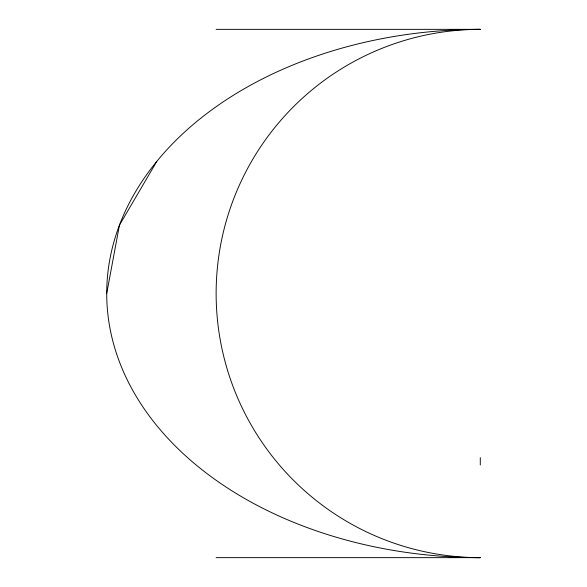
<?xml version="1.0" encoding="UTF-8"?>
<svg xmlns="http://www.w3.org/2000/svg" width="587" height="587" viewBox="0 0 587 587"><rect width="100%" height="100%" fill="white"/><g stroke="black" fill="none" stroke-linecap="round" stroke-linejoin="round"><path stroke-width="0.88" d="M216.133 557.65L480.283 557.65A373.567 264.15 0 0 1 106.717 293.5L119.447 225.137L156.766 161.425M216.133 29.35L480.283 29.35A264.15 264.15 0 0 0 216.133 293.5A264.15 264.15 0 0 0 480.283 557.65M480.283 457.655L480.283 464.911M106.717 293.5A373.567 264.15 0 0 1 480.283 29.35"/></g></svg>
